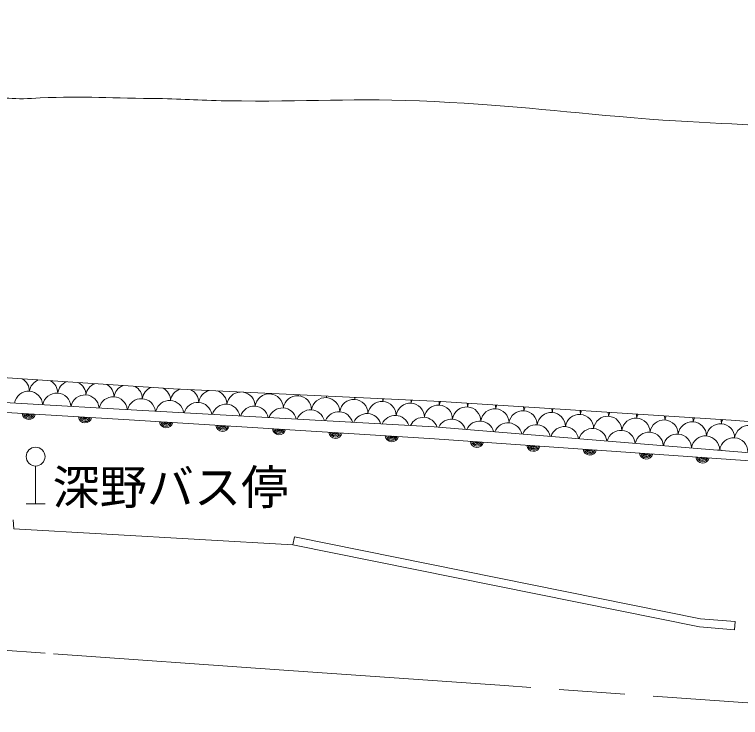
# Model space of a CAD drawing. Units: millimetres, scale not verified. Extents: x 40000 to 680000, y 20000 to 380000.
# Drawn here: x 121174 to 159694, y 276962 to 314288 of the extents above; entities that cross this region are included whole.
import ezdxf
from ezdxf.enums import TextEntityAlignment as Align

# ---------------------------------------------------------------- set-up
doc = ezdxf.new("R2010")
doc.units = ezdxf.units.MM
doc.header["$LTSCALE"] = 1000
doc.linetypes.add('CHAIN', pattern=[18.5, 12, -1.5, 3.5, -1.5])
doc.layers.add('M-BGD', color=7, linetype='Continuous', lineweight=13)
doc.layers.add('M-BMK', color=2, linetype='CHAIN', lineweight=13)
doc.styles.add('ＭＳ ゴシック', font='')
doc.styles.get('ＭＳ ゴシック').set_extended_font_data('MS Gothic')

msp = doc.modelspace()

# ---------------------------------------------------------------- linework, layer by layer
at = {"layer": 'M-BGD'}
for p, q in [((122295, 290313), (122295, 288313)), ((121795, 288313), (122795, 288313)), ((159421, 282052), (159385, 281620))]:
    msp.add_line(p, q, dxfattribs=at)
for points in [[(90652, 295075), (94081, 296763), (129606, 294407), (143791, 293745), (159201, 292757), (176210, 291445), (196119, 289908), (207829, 289071), (227663, 286734), (261007, 282984), (274942, 281372), (289052, 280110), (308311, 278323), (335681, 275598), (352135, 274765)], [(68546, 295557), (90632, 294509), (95644, 294386), (113894, 293559), (126966, 292780), (143450, 291757), (159942, 290613), (185702, 288451), (203698, 286814), (232161, 283733), (240592, 283033)], [(350552, 272866), (335457, 273863), (295502, 277562), (273887, 279456), (235185, 283614), (203723, 287520), (185735, 288876), (159977, 291038), (143443, 292400), (126733, 293338), (113923, 294075), (95664, 294812), (90652, 295075)], [(121106, 287454), (121144, 286978), (135942, 286135), (136028, 286560)], [(136028, 286560), (157580, 282205), (159421, 282052)], [(135942, 286135), (157519, 281775), (159385, 281620)]]:
    msp.add_lwpolyline(points, dxfattribs=at)
msp.add_circle((122295, 290813), 500, dxfattribs=at)
for centre, radius, start, end in [((121215, 294282), 752, 0.1691, 60.9102), ((122712, 294184), 752, 111.5637, 172.2694), ((122712, 294184), 752, 0.1691, 60.8483), ((124209, 294085), 752, 111.6256, 172.2694), ((124209, 294085), 752, 0.1691, 60.7864), ((125705, 293986), 752, 111.6872, 172.2694), ((125705, 293986), 752, 0.1691, 60.7248), ((127202, 293887), 752, 111.7488, 172.2694), ((127202, 293887), 752, 0.1691, 60.6632), ((128699, 293788), 752, 111.8102, 172.2694), ((128699, 293788), 752, 0.1691, 60.6018), ((130196, 293689), 752, 110.7344, 172.2694), ((130196, 293689), 752, 0.1691, 63.9185), ((131692, 293590), 752, 104.3366, 172.2694), ((131692, 293590), 752, 0.1691, 70.3163), ((121917, 293535), 752, 2.8258, 170.5855), ((123414, 293436), 752, 3.8027, 169.6086), ((124911, 293337), 752, 4.7816, 168.6296), ((126408, 293238), 752, 5.8107, 167.6483), ((133189, 293491), 752, 93.1682, 172.2694), ((133189, 293491), 752, 0.1691, 81.4847), ((134686, 293392), 752, 0.1691, 172.2694), ((135480, 294041), 752, 170.3365, 172.2694), ((133984, 294140), 752, 0.1691, 2.0956), ((136182, 293293), 752, 0.1691, 172.2694), ((135480, 294041), 752, 0.1691, 4.3164), ((136977, 293942), 752, 168.1052, 172.2694), ((137679, 293194), 752, 0.1691, 172.2694), ((136977, 293942), 752, 0.1691, 6.5478), ((138474, 293843), 752, 165.8596, 172.2694), ((138474, 293843), 752, 0.1691, 8.7934), ((139970, 293745), 752, 163.5959, 172.2694), ((127904, 293139), 752, 6.9642, 166.6145), ((129401, 293040), 752, 8.1219, 165.4567), ((130898, 292941), 752, 9.2843, 164.2943), ((132394, 292842), 752, 10.452, 163.1267), ((139176, 293096), 752, 0.1691, 172.2694), ((140673, 292997), 752, 0.1691, 172.2694), ((139970, 293745), 752, 0.1691, 11.057), ((141467, 293646), 752, 161.3102, 172.2694), ((142169, 292898), 752, 0.1691, 172.2694), ((141467, 293646), 752, 0.1691, 13.3427), ((142964, 293547), 752, 158.9981, 172.2694), ((143666, 292799), 752, 0.1691, 172.2694), ((142964, 293547), 752, 0.1691, 15.6548), ((144461, 293448), 752, 156.6545, 172.2694), ((144461, 293448), 752, 0.1691, 16.0423), ((145957, 293349), 752, 156.3823, 172.2694), ((145957, 293349), 752, 0.1691, 16.2856), ((147454, 293250), 752, 156.1387, 172.2694), ((133891, 292743), 752, 11.6254, 161.9532), ((135388, 292644), 752, 12.8053, 160.7733), ((136885, 292545), 752, 13.9922, 159.5864), ((138381, 292447), 752, 15.1867, 158.3919), ((145163, 292700), 752, 0.1691, 172.2694), ((146660, 292601), 752, 0.1691, 172.2694), ((148156, 292502), 752, 0.1691, 172.2694), ((147454, 293250), 752, 0.1691, 16.5293), ((148951, 293151), 752, 155.8946, 172.2694), ((149653, 292403), 752, 0.1691, 172.2694), ((148951, 293151), 752, 0.1691, 16.7734), ((150448, 293052), 752, 155.6501, 172.2694), ((150448, 293052), 752, 0.1691, 17.0179), ((151944, 292953), 752, 155.4053, 172.2694), ((151944, 292953), 752, 0.1691, 17.2627), ((153441, 292854), 752, 155.16, 172.2694), ((121930, 293134), 354, 185.3875, 347.7927), ((121930, 293134), 283, 187.6115, 345.5686), ((121930, 293134), 212, 191.3579, 341.8223), ((121930, 293134), 142, 199.0696, 334.1106), ((121930, 293134), 100, 209.3873, 323.7929), ((124925, 292956), 354, 185.3875, 347.7927), ((124925, 292956), 283, 187.6115, 345.5686), ((124925, 292956), 212, 191.3579, 341.8223), ((124925, 292956), 142, 199.0696, 334.1106), ((124925, 292956), 100, 209.3873, 323.7929), ((139878, 292348), 752, 16.3896, 157.189), ((141375, 292249), 752, 17.6016, 155.977), ((142872, 292150), 752, 18.5174, 154.7552), ((144368, 292051), 752, 16.5147, 154.0656), ((151150, 292304), 752, 0.1691, 172.2694), ((152647, 292205), 752, 0.1691, 172.2694), ((154143, 292106), 752, 0.1691, 172.2694), ((153441, 292854), 752, 0.1691, 17.508), ((154938, 292755), 752, 154.9144, 172.2694), ((155640, 292008), 752, 0.1691, 172.2694), ((154938, 292755), 752, 0.1691, 17.7536), ((156435, 292657), 752, 154.6683, 172.2694), ((156435, 292657), 752, 0.1691, 17.9997), ((157931, 292558), 752, 154.4218, 172.2694), ((157931, 292558), 752, 0.1691, 18.2462), ((159428, 292459), 752, 154.1749, 172.2694), ((129223, 292694), 354, 185.2464, 347.6516), ((129223, 292694), 283, 187.4704, 345.4275), ((129223, 292694), 212, 191.2167, 341.6812), ((129223, 292694), 142, 198.9285, 333.9695), ((129223, 292694), 100, 209.2461, 323.6518), ((132217, 292508), 354, 185.2464, 347.6516), ((132217, 292508), 283, 187.4704, 345.4275), ((132217, 292508), 212, 191.2167, 341.6812), ((132217, 292508), 142, 198.9285, 333.9695), ((132217, 292508), 100, 209.2461, 323.6518), ((145865, 291952), 752, 14.5388, 156.0414), ((147362, 291853), 752, 12.5865, 157.9938), ((148859, 291754), 752, 10.6546, 159.9256), ((150355, 291655), 752, 8.7405, 161.8397), ((157137, 291909), 752, 0.1691, 172.2694), ((158633, 291810), 752, 0.1691, 172.2694), ((160130, 291711), 752, 0.1691, 172.2694), ((135211, 292323), 354, 185.2464, 347.6516), ((135211, 292323), 283, 187.4704, 345.4275), ((135211, 292323), 212, 191.2167, 341.6812), ((135211, 292323), 142, 198.9285, 333.9695), ((135211, 292323), 100, 209.2461, 323.6518), ((138205, 292137), 354, 185.2464, 347.6516), ((138205, 292137), 283, 187.4704, 345.4275), ((138205, 292137), 212, 191.2167, 341.6812), ((138205, 292137), 142, 198.9285, 333.9695), ((138205, 292137), 100, 209.2461, 323.6518), ((151852, 291556), 752, 6.8416, 163.7386), ((153349, 291457), 752, 4.9555, 165.6248), ((154845, 291359), 752, 3.0799, 167.5004), ((156342, 291260), 752, 1.2126, 169.3676), ((141200, 291951), 354, 185.2464, 347.6516), ((141200, 291951), 283, 187.4704, 345.4275), ((141200, 291951), 212, 191.2167, 341.6812), ((141200, 291951), 142, 198.9285, 333.9695), ((141200, 291951), 100, 209.2461, 323.6518), ((145714, 291654), 354, 184.8288, 347.234), ((145714, 291654), 283, 187.0529, 345.01), ((145714, 291654), 212, 190.7992, 341.2636), ((145714, 291654), 142, 198.5109, 333.5519), ((145714, 291654), 100, 208.8286, 323.2343), ((157839, 291161), 752, 0.1691, 171.2286), ((159336, 291062), 752, 0.1691, 172.2694), ((148707, 291447), 354, 184.8288, 347.234), ((148707, 291447), 283, 187.0529, 345.01), ((148707, 291447), 212, 190.7992, 341.2636), ((148707, 291447), 142, 198.5109, 333.5519), ((148707, 291447), 100, 208.8286, 323.2343), ((151700, 291239), 354, 184.8288, 347.234), ((151700, 291239), 283, 187.0529, 345.01), ((151700, 291239), 212, 190.7992, 341.2636), ((151700, 291239), 142, 198.5109, 333.5519), ((151700, 291239), 100, 208.8286, 323.2343), ((154692, 291031), 354, 184.8288, 347.234), ((154692, 291031), 283, 187.0529, 345.01), ((154692, 291031), 212, 190.7992, 341.2636), ((154692, 291031), 142, 198.5109, 333.5519), ((154692, 291031), 100, 208.8286, 323.2343), ((158541, 290413), 752, 75.57, 95.0102), ((157685, 290824), 354, 184.8288, 347.234), ((157685, 290824), 283, 187.0529, 345.01), ((157685, 290824), 212, 190.7992, 341.2636), ((157685, 290824), 142, 198.5109, 333.5519), ((157685, 290824), 100, 208.8286, 323.2343)]:
    msp.add_arc(centre, radius, start, end, dxfattribs=at)
for points, knots in [([(163585, 324809), (162276, 324323), (161871, 324195), (160747, 323889), (159121, 323447), (158143, 323504), (156505, 323111), (155480, 322866), (154902, 322723), (153918, 322347), (153177, 322065), (152796, 321814), (152138, 321372), (151758, 321116), (151530, 320968), (151247, 320608), (150996, 320287), (150749, 320081), (150781, 319675), (150834, 319014), (151396, 318832), (151893, 318393), (152635, 317739), (153281, 317717), (154190, 317324), (156840, 316176), (158371, 315642), (161044, 314547), (162334, 314019), (163004, 313581), (164336, 313173), (165844, 312711), (166740, 312641), (168296, 312387), (171844, 311807), (173885, 311810), (177413, 311117), (178636, 310877), (179272, 310543), (180466, 310185), (182138, 309685), (183045, 309289), (184749, 308914), (185619, 308723), (186118, 308674), (186997, 308533), (188204, 308340), (188878, 308209), (190092, 308068), (192619, 307774), (194039, 307629), (196580, 307518), (198169, 307450), (199091, 307784), (200651, 307477), (201878, 307235), (202492, 306832), (203675, 306425), (204845, 306021), (205517, 305844), (206673, 305401), (208072, 304865), (208782, 304381), (210193, 303876), (211317, 303473), (211963, 303288), (213119, 302986), (214650, 302585), (215499, 302304), (217062, 302054), (217868, 301926), (218325, 301872), (219140, 301843), (220068, 301810), (220596, 301799), (221515, 301928), (223814, 302252), (224995, 302964), (227281, 303372), (229344, 303739), (230531, 303754), (232624, 303840), (234229, 303905), (235136, 303893), (236737, 303756), (239825, 303493), (241455, 302693), (244497, 302105), (245505, 301910), (246058, 301672), (247084, 301639), (248180, 301604), (248801, 301670), (249883, 301852), (251301, 302090), (252022, 302569), (253444, 302786), (254759, 302986), (255506, 303100), (256836, 303083), (256921, 303082), (256964, 303042), (257048, 303041), (258193, 303021), (258838, 303072), (259974, 303211), (260858, 303320), (261365, 303350), (262221, 303594), (262686, 303726), (262940, 303834), (263366, 304060), (263906, 304347), (264212, 304517), (264680, 304909), (265264, 305397), (265573, 305735), (265916, 306413), (266462, 307495), (266456, 308228), (266884, 309362), (266998, 309664), (267073, 309831), (267235, 310110), (267520, 310599), (267724, 310749), (268196, 311193)], [0, 0, 0, 0, 1, 1, 1, 2, 2, 2, 3, 3, 3, 4, 4, 4, 5, 5, 5, 6, 6, 6, 7, 7, 7, 8, 8, 8, 9, 9, 9, 10, 10, 10, 11, 11, 11, 12, 12, 12, 13, 13, 13, 14, 14, 14, 15, 15, 15, 16, 16, 16, 17, 17, 17, 18, 18, 18, 19, 19, 19, 20, 20, 20, 21, 21, 21, 22, 22, 22, 23, 23, 23, 24, 24, 24, 25, 25, 25, 26, 26, 26, 27, 27, 27, 28, 28, 28, 29, 29, 29, 30, 30, 30, 31, 31, 31, 32, 32, 32, 33, 33, 33, 34, 34, 34, 35, 35, 35, 36, 36, 36, 37, 37, 37, 38, 38, 38, 39, 39, 39, 40, 40, 40, 41, 41, 41, 42, 42, 42, 42]), ([(69625, 309051), (70517, 309107), (70788, 309131), (71533, 309094), (72165, 309062), (72522, 309039), (73144, 308925), (74509, 308674), (75185, 308183), (76537, 307866), (77245, 307699), (77637, 307567), (78360, 307485), (83736, 306872), (86795, 307123), (92197, 306809), (97413, 306505), (100320, 306070), (105541, 305881), (107726, 305802), (108956, 305833), (111138, 305967), (112041, 306023), (112551, 306088), (113428, 306307), (114058, 306465), (114423, 306553), (114997, 306859), (116662, 307748), (117318, 308724), (119024, 309532), (120107, 310044), (120881, 309756), (122077, 309829), (124573, 309983), (125979, 309854), (128480, 309831), (130021, 309817), (130883, 309730), (132423, 309705), (136729, 309636), (139147, 309878), (143448, 309666), (147918, 309445), (150405, 309079), (154867, 308736), (158719, 308441), (160895, 308488), (164735, 308061), (165304, 307997), (165619, 307930), (166177, 307807), (168095, 307381), (169167, 307063), (170969, 306281), (172525, 305606), (173201, 304860), (174659, 303993), (175838, 303291), (176407, 302679), (177712, 302255), (179108, 301802), (179974, 301886), (181433, 301730), (182843, 301580), (183639, 301565), (185048, 301409), (194156, 300402), (199276, 299864), (208286, 298193), (214511, 297039), (217860, 295743), (224061, 294466), (225555, 294159), (226403, 294025), (227920, 293874), (228728, 293793), (229188, 293778), (229998, 293832), (230998, 293898), (231542, 294096), (232542, 294172), (233632, 294254), (234247, 294280), (235340, 294257), (236668, 294230), (237413, 294194), (238733, 294046), (240402, 293859), (241326, 293658), (242973, 293327), (244025, 293115), (244583, 292846), (245645, 292691), (246696, 292538), (247297, 292537), (248359, 292522), (250349, 292494), (251457, 292820), (253447, 292778), (256903, 292706), (258851, 292588), (262267, 292060), (264888, 291655), (266292, 291102), (268882, 290535), (270418, 290200), (271273, 289976), (272826, 289731), (274290, 289500), (275121, 289430), (276600, 289350), (278221, 289263), (279135, 289344), (280756, 289436), (286413, 289760), (289578, 290045), (295215, 290628), (297347, 290848), (298535, 291036), (300667, 291252), (303203, 291510), (304626, 291662), (307172, 291776), (309555, 291883), (310893, 291841), (313278, 291820), (315482, 291801), (316716, 291601), (318918, 291695), (320767, 291773), (321788, 292014), (323624, 292247), (325235, 292451), (326121, 292907), (327741, 292811), (329452, 292710), (330239, 291856), (331851, 291274), (332693, 290970), (333153, 290760), (334014, 290512), (335766, 290005), (336936, 290257), (338551, 289410), (340292, 288498), (341045, 287619), (342542, 286346), (344020, 285089), (344759, 284284), (346143, 282925), (347606, 281489), (348448, 280701), (349791, 279152), (350247, 278626), (350553, 278359), (350894, 277753), (351142, 277313), (351363, 277076), (351429, 276574), (351485, 276143), (351253, 275885), (351361, 275464), (351432, 275184), (351492, 275054), (351660, 274789)], [0, 0, 0, 0, 1, 1, 1, 2, 2, 2, 3, 3, 3, 4, 4, 4, 5, 5, 5, 6, 6, 6, 7, 7, 7, 8, 8, 8, 9, 9, 9, 10, 10, 10, 11, 11, 11, 12, 12, 12, 13, 13, 13, 14, 14, 14, 15, 15, 15, 16, 16, 16, 17, 17, 17, 18, 18, 18, 19, 19, 19, 20, 20, 20, 21, 21, 21, 22, 22, 22, 23, 23, 23, 24, 24, 24, 25, 25, 25, 26, 26, 26, 27, 27, 27, 28, 28, 28, 29, 29, 29, 30, 30, 30, 31, 31, 31, 32, 32, 32, 33, 33, 33, 34, 34, 34, 35, 35, 35, 36, 36, 36, 37, 37, 37, 38, 38, 38, 39, 39, 39, 40, 40, 40, 41, 41, 41, 42, 42, 42, 43, 43, 43, 44, 44, 44, 45, 45, 45, 46, 46, 46, 47, 47, 47, 48, 48, 48, 49, 49, 49, 50, 50, 50, 51, 51, 51, 52, 52, 52, 53, 53, 53, 54, 54, 54, 55, 55, 55, 55])]:
    msp.add_open_spline(points, degree=3, knots=knots, dxfattribs=at)
at = {"layer": 'M-BMK'}
msp.add_lwpolyline([(167031, 277243), (147176, 278661), (135220, 279486), (122797, 280377), (111158, 281219), (99935, 282027), (79455, 283493), (68623, 284246)], dxfattribs=at)

# ---------------------------------------------------------------- texts
at = {"layer": 'M-BGD', "style": 'ＭＳ ゴシック'}
msp.add_text('深野バス停', height=1833, dxfattribs=at).set_placement((129444, 289194), align=Align.MIDDLE_CENTER)

doc.saveas('drawing.dxf')
